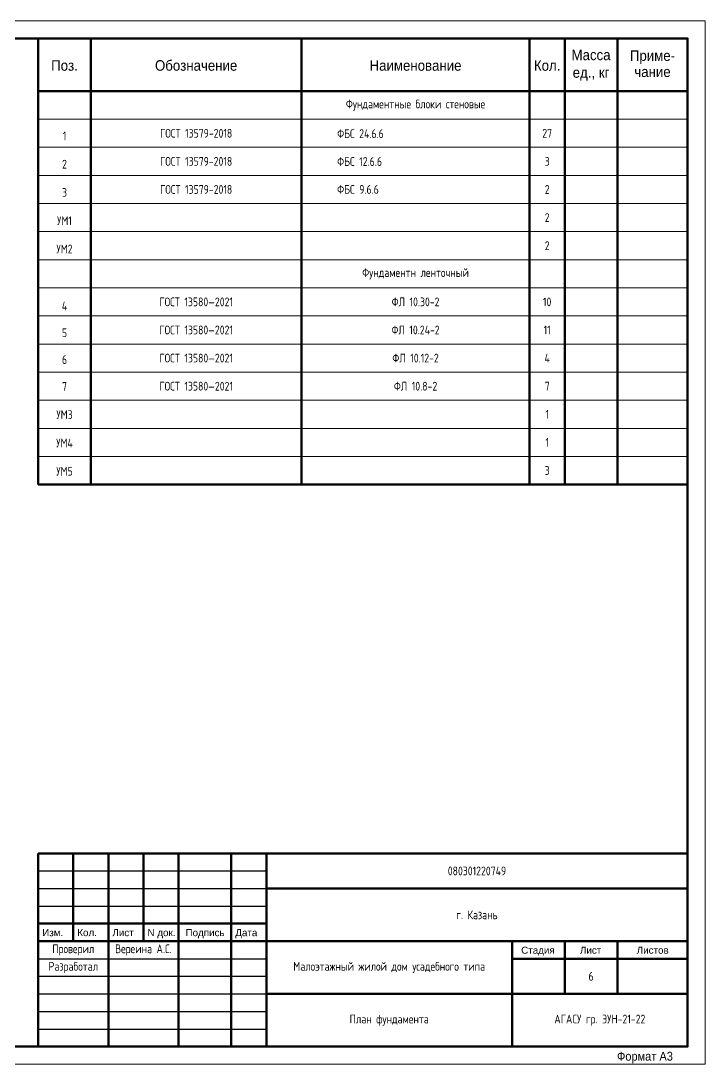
# Model space of a CAD drawing. Header units: millimetres. Extents: x 4900 to 46900, y 6489 to 36189.
# Drawn here: x 27406 to 46900, y 6489 to 36189 of the extents above; entities that cross this region are included whole.
import ezdxf
from ezdxf.enums import TextEntityAlignment as Align

# ---------------------------------------------------------------- set-up
doc = ezdxf.new("R2010")
doc.units = ezdxf.units.MM
doc.linetypes.add('CONTINOUS', pattern=[0])
for name, color, linetype, lineweight in [('Маркировка', 7, 'Continuous', 20), ('Текст', 7, 'Continuous', 20), ('Узел', 7, 'Continuous', 50)]:
    doc.layers.add(name, color=color, linetype=linetype, lineweight=lineweight)
doc.styles.add('Arial', font='arial.ttf')
doc.styles.add('Standard 0.9', font='arial.ttf', dxfattribs={"width": 0.9})
doc.styles.add('ГОСТ 2.304', font='CS_Gost2304.shx')

# ---------------------------------------------------------------- blocks, each defined once
blk = doc.blocks.new('Штамп осн')
at = {"color": 7, "lineweight": 50}
for p, q in [((-18500, 0), (-18500, 5500)), ((-18500, 5500), (0, 5500)), ((-18500, 5500), (0, 5500)), ((-17500, 3000), (-17500, 5500)), ((-16500, 0), (-16500, 5500)), ((-15500, 3000), (-15500, 5500)), ((-14500, 0), (-14500, 5500)), ((-13000, 0), (-13000, 5500)), ((-12000, 0), (-12000, 5500)), ((-12000, 4500), (0, 4500)), ((-18500, 3500), (-12000, 3500)), ((-18500, 3000), (0, 3000)), ((-5000, 0), (-5000, 3000)), ((-3500, 1500), (-3500, 3000)), ((-2000, 1500), (-2000, 3000)), ((-5000, 2500), (0, 2500)), ((-12000, 1500), (0, 1500))]:
    blk.add_line(p, q, dxfattribs=at)
at = {"color": 7}
for p in [(0, 5500), (-18500, 0)]:
    blk.add_line(p, (0, 0), dxfattribs=at)
at = {"color": 8}
for p, q in [((-18500, 5000), (-12000, 5000)), ((-18500, 4500), (-12000, 4500)), ((-18500, 4000), (-12000, 4000)), ((-18500, 2500), (-12000, 2500)), ((-18500, 2000), (-12000, 2000)), ((-18500, 1500), (-12000, 1500)), ((-18500, 1000), (-12000, 1000)), ((-18500, 500), (-12000, 500))]:
    blk.add_line(p, q, dxfattribs=at)
at = {"color": 7, "style": 'Arial'}
for s, p in [('Изм.', (-18385, 3143)), ('Кол.', (-17385, 3143)), ('Лист', (-16385, 3143)), ('N док.', (-15385, 3143)), ('Подпись', (-14302, 3143)), ('Дата', (-12885, 3143)), ('Стадия', (-4741, 2643)), ('Листов', (-1449, 2643))]:
    blk.add_text(s, height=200, dxfattribs=at).set_placement(p)
at = {"color": 7, "lineweight": 50, "style": 'Arial'}
blk.add_text('Лист', height=200, dxfattribs=at).set_placement((-3066, 2643))

msp = doc.modelspace()

# ---------------------------------------------------------------- linework, layer by layer
at = {"color": 7, "linetype": 'CONTINOUS', "lineweight": 50, "ltscale": 30}
for p, q in [((27899.5, 35689), (46399.5, 35689)), ((27899.5, 35689), (27899.5, 29389)), ((29399.5, 35689), (29399.5, 29389)), ((35399.5, 35689), (35399.5, 29389)), ((41899.5, 35689), (41899.5, 29389)), ((42899.5, 35689), (42899.5, 29389)), ((44399.5, 35689), (44399.5, 29389)), ((46399.5, 35689), (46399.5, 29389)), ((27899.5, 34189), (46399.5, 34189)), ((27899.5, 29389), (27899.5, 22989)), ((29399.5, 29389), (29399.5, 22989)), ((35399.5, 29389), (35399.5, 22989)), ((41899.5, 29389), (41899.5, 22989)), ((42899.5, 29389), (42899.5, 22989)), ((44399.5, 29389), (44399.5, 22989)), ((27899.5, 22989), (46399.5, 22989))]:
    msp.add_line(p, q, dxfattribs=at)
at = {"color": 8, "linetype": 'CONTINOUS', "lineweight": 20, "ltscale": 30}
for p, q in [((27899.5, 33389), (46399.5, 33389)), ((27899.5, 32589), (46399.5, 32589)), ((27899.5, 31789), (46399.5, 31789)), ((27899.5, 30989), (46399.5, 30989)), ((27899.5, 30189), (46399.5, 30189)), ((27899.5, 29389), (46399.5, 29389)), ((27899.5, 29389), (46399.5, 29389)), ((27899.5, 29389), (46399.5, 29389)), ((27899.5, 28589), (46399.5, 28589)), ((27899.5, 27789), (46399.5, 27789)), ((27899.5, 26989), (46399.5, 26989)), ((27899.5, 26989), (46399.5, 26989)), ((27899.5, 26189), (46399.5, 26189)), ((27899.5, 25389), (46399.5, 25389)), ((27899.5, 24589), (46399.5, 24589)), ((27899.5, 23789), (46399.5, 23789)), ((27899.5, 23789), (46399.5, 23789))]:
    msp.add_line(p, q, dxfattribs=at)
at = {"color": 7, "linetype": 'CONTINOUS', "lineweight": 20, "ltscale": 30}
msp.add_lwpolyline([(4899.5, 6489), (46899.5, 6489), (46899.5, 36189), (4899.5, 36189)], close=True, dxfattribs=at)
at = {"color": 7, "linetype": 'CONTINOUS', "lineweight": 50, "ltscale": 30}
msp.add_lwpolyline([(6899.5, 6989), (46399.5, 6989), (46399.5, 35689), (6899.5, 35689)], close=True, dxfattribs=at)

# ---------------------------------------------------------------- block references
at = {"color": 7, "linetype": 'CONTINOUS', "lineweight": 20, "ltscale": 30}
msp.add_blockref('Штамп осн', (46399.5, 6989), dxfattribs=at)

# ---------------------------------------------------------------- texts
at = {"color": 7, "linetype": 'CONTINOUS', "lineweight": 20, "ltscale": 30, "style": 'Standard 0.9', "width": 0.9}
for s, p in [('Масса', (43649.5, 35069.9)), ('Приме-', (45399.5, 35048.9)), ('Поз.', (28649.5, 34769.4)), ('Обозначение', (32399.5, 34769.4)), ('Наименование', (38649.5, 34769.4)), ('Кол.', (42399.5, 34769.4)), ('ед., кг', (43649.5, 34569.9)), ('чание', (45399.5, 34590.3))]:
    msp.add_text(s, height=300, dxfattribs=at).set_placement(p, align=Align.CENTER)
msp.add_text('Формат А3', height=250, dxfattribs=at).set_placement((44386.6, 6589))
at = {"ltscale": 100, "char_height": 250, "attachment_point": 5, "style": 'ГОСТ 2.304'}
for s, insert, width in [('080301220749', (40399.5, 11989), 12000), ('г. Казань', (40399.5, 10739), 12000), ('Малоэтажный жилой дом усадебного типа', (37899.5, 9239), 7000), ('6', (43649.5, 8989), 1500), ('План фундамента', (37899.5, 7739), 7000), ('АГАСУ гр. ЭУН-21-22', (43899.5, 7739), 5000)]:
    msp.add_mtext(s, dxfattribs=dict(at, insert=insert, width=width))
at = {"layer": 'Маркировка', "linetype": 'Continuous', "ltscale": 100, "char_height": 250, "width": 6500, "attachment_point": 5, "style": 'ГОСТ 2.304'}
for s, insert in [('Фундаментные блоки стеновые', (38649.5, 33789)), ('Фундаментн ленточный', (38649.5, 28989))]:
    msp.add_mtext(s, dxfattribs=dict(at, insert=insert))
at = {"layer": 'Маркировка', "linetype": 'Continuous', "lineweight": 20, "ltscale": 100, "char_height": 250, "style": 'ГОСТ 2.304'}
for s, insert, width, attachment_point in [('1', (28649.5, 32914), 958.62, 5), ('ФБС 24.6.6', (36418.1, 32977.8), 5040.735, 4), ('27', (42399.5, 32989), 1000, 5), ('2', (28649.5, 32108.9), 958.62, 5), ('ФБС 12.6.6', (36418.1, 32184.1), 5040.735, 4), ('3', (42399.5, 32189), 1000, 5), ('ФБС 9.6.6', (36418.1, 31390.4), 5040.735, 4), ('2', (42399.5, 31389), 1000, 5), ('3', (28649.5, 31303.9), 958.62, 5), ('УМ1', (28649.5, 30498.9), 958.62, 5), ('2', (42399.5, 30589), 1000, 5), ('УМ2', (28649.5, 29693.8), 958.62, 5), ('2', (42399.5, 29789), 1000, 5), ('ФЛ 10.30-2', (38649.5, 28189), 6500, 5), ('10', (42399.5, 28189), 1000, 5), ('4', (28649.5, 28073.7), 958.62, 5), ('5', (28649.5, 27310), 958.62, 5), ('ФЛ 10.24-2', (38649.5, 27389), 6500, 5), ('11', (42399.5, 27389), 1000, 5), ('6', (28649.5, 26546.3), 958.62, 5), ('ФЛ 10.12-2', (38649.5, 26589), 6500, 5), ('4', (42399.5, 26589), 1000, 5), ('7', (28649.5, 25782.6), 958.62, 5), ('ФЛ 10.8-2', (38649.5, 25789), 6500, 5), ('7', (42399.5, 25789), 1000, 5), ('УМ3', (28649.5, 24977.5), 958.62, 5), ('1', (42399.5, 24989), 1000, 5), ('УМ4', (28649.5, 24172.5), 958.62, 5), ('1', (42399.5, 24189), 1000, 5), ('УМ5', (28649.5, 23367.5), 958.62, 5), ('3', (42399.5, 23389), 1000, 5)]:
    msp.add_mtext(s, dxfattribs=dict(at, insert=insert, width=width, attachment_point=attachment_point))
at = {"layer": 'Текст', "linetype": 'Continuous', "lineweight": 20, "ltscale": 100, "char_height": 250, "width": 6000, "attachment_point": 5, "style": 'ГОСТ 2.304'}
for insert in [(32399.5, 32989), (32399.5, 32189), (32399.5, 31389)]:
    msp.add_mtext('ГОСТ 13579-2018', dxfattribs=dict(at, insert=insert))
at = {"layer": 'Текст', "ltscale": 100, "char_height": 250, "width": 2000, "attachment_point": 5, "style": 'ГОСТ 2.304'}
for s, insert in [('Проверил', (28899.5, 9739)), ('Вереина А.С.', (30899.5, 9739)), ('Разработал', (28899.5, 9239))]:
    msp.add_mtext(s, dxfattribs=dict(at, insert=insert))
at = {"layer": 'Узел', "linetype": 'Continuous', "lineweight": 20, "ltscale": 100, "char_height": 250, "width": 6000, "attachment_point": 5, "style": 'ГОСТ 2.304'}
for insert in [(32399.5, 28189), (32399.5, 27389), (32399.5, 26589), (32399.5, 25789)]:
    msp.add_mtext('ГОСТ 13580—2021', dxfattribs=dict(at, insert=insert))

doc.saveas('drawing.dxf')
